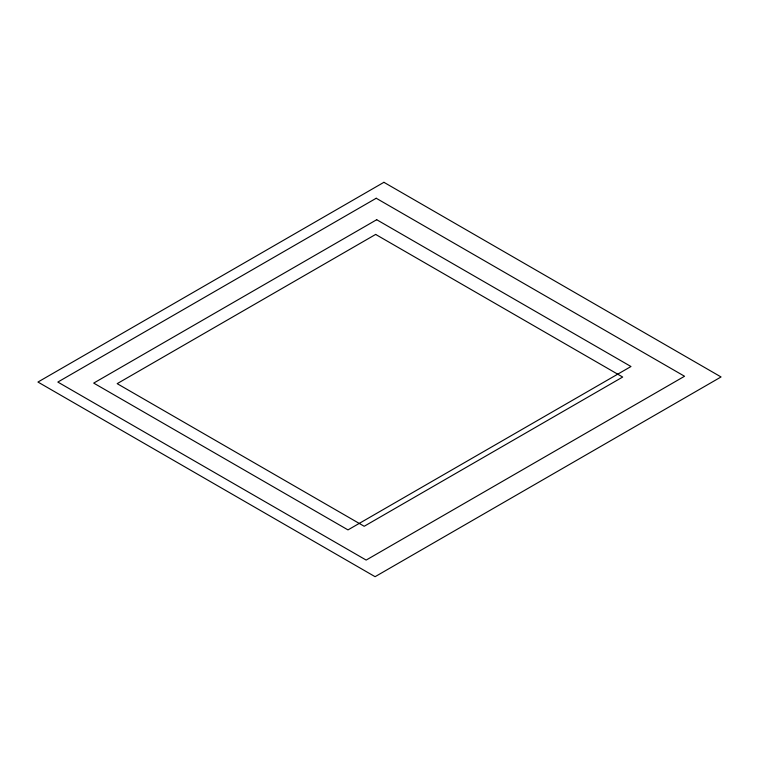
<?xml version="1.0" encoding="UTF-8"?>
<svg xmlns="http://www.w3.org/2000/svg" width="759" height="759" viewBox="0 0 759 759"><rect width="100%" height="100%" fill="white"/><g stroke="black" fill="none" stroke-linecap="round" stroke-linejoin="round"><path stroke-width="1.14" d="M383.912 182.312L37.95 382.043L375.088 576.688L721.05 376.957L383.912 182.312M376.217 198.251L57.836 382.062L366.161 560.076L684.542 376.255L376.217 198.251M376.692 219.712L93.699 383.096L347.983 529.905L630.976 366.521L376.692 219.712M375.658 234.427L117.171 383.656L364.197 526.281L622.684 377.043L375.658 234.427"/></g></svg>
